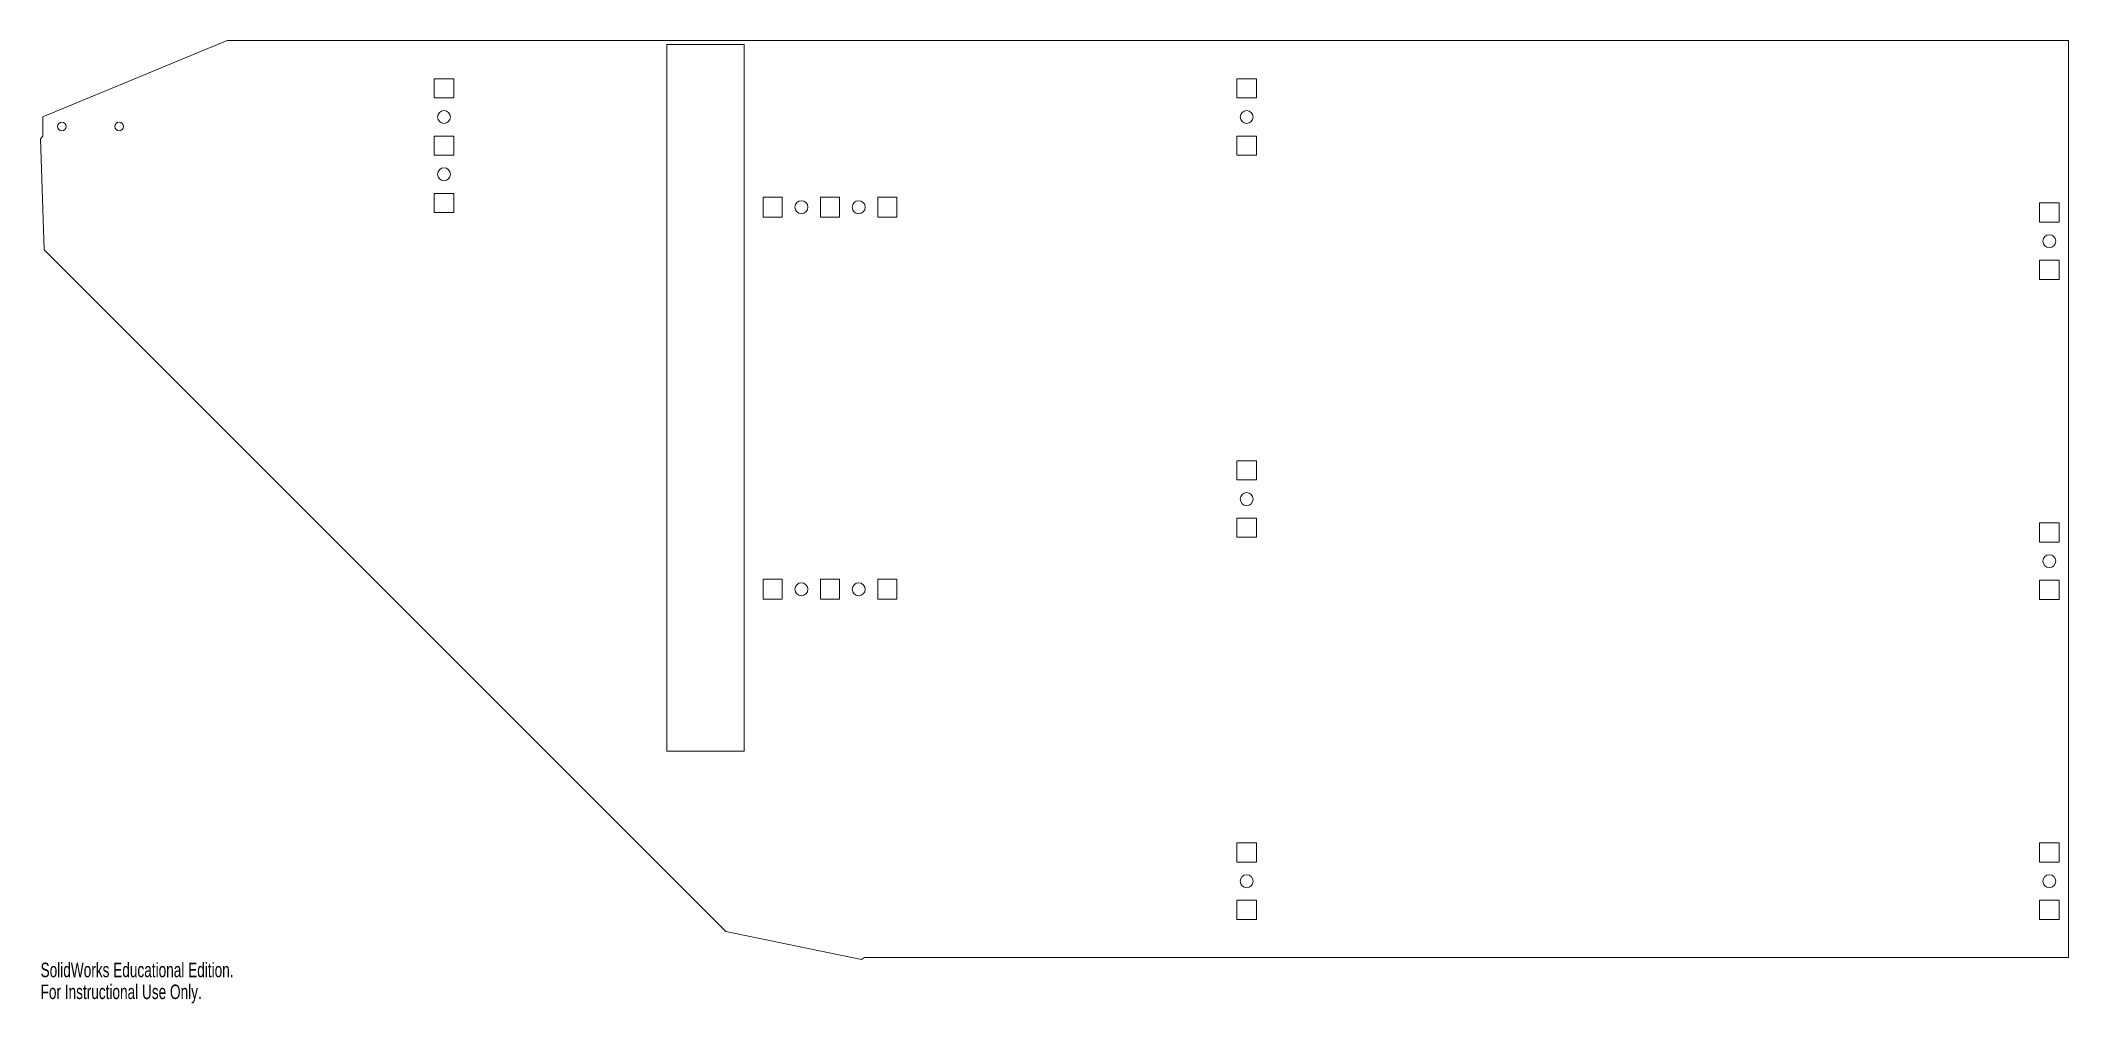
# Model space of a CAD drawing. Header units: inches. Extents: x -14.5 to 12, y -12.6 to 0.
import ezdxf

# ---------------------------------------------------------------- set-up
doc = ezdxf.new("R2010")
doc.units = ezdxf.units.IN
doc.header["$MEASUREMENT"] = 0
doc.styles.add('SLDTEXTSTYLE0', font='TXT', dxfattribs={"width": 0.7})

msp = doc.modelspace()

# ---------------------------------------------------------------- linework, layer by layer
at = {"color": 7, "linetype": 'Continuous', "lineweight": 15}
for p, q in [((-14.457, -1), (-12.043, 0)), ((-12.043, 0), (12.043, 0)), ((12.043, 0), (12.043, -12)), ((-6.292, -9.3), (-6.292, -0.05)), ((-6.292, -0.05), (-5.282, -0.05)), ((-5.282, -0.05), (-5.282, -9.3)), ((-9.337, -0.5), (-9.337, -0.75)), ((-9.077, -0.5), (-9.337, -0.5)), ((-9.077, -0.75), (-9.077, -0.5)), ((1.423, -0.5), (1.163, -0.5)), ((1.163, -0.5), (1.163, -0.75)), ((1.423, -0.75), (1.423, -0.5)), ((-9.337, -0.75), (-9.077, -0.75)), ((1.163, -0.75), (1.423, -0.75)), ((-14.457, -1.25), (-14.457, -1)), ((-14.457, -1.25), (-14.485, -1.286)), ((-14.44, -2.738), (-14.485, -1.286)), ((-9.337, -1.25), (-9.337, -1.5)), ((-9.077, -1.25), (-9.337, -1.25)), ((-9.077, -1.5), (-9.077, -1.25)), ((1.423, -1.25), (1.163, -1.25)), ((1.163, -1.25), (1.163, -1.5)), ((1.423, -1.5), (1.423, -1.25)), ((-9.337, -1.5), (-9.077, -1.5)), ((1.163, -1.5), (1.423, -1.5)), ((-9.337, -2), (-9.337, -2.25)), ((-9.077, -2), (-9.337, -2)), ((-9.077, -2.25), (-9.077, -2)), ((-5.032, -2.05), (-5.032, -2.31)), ((-4.782, -2.05), (-5.032, -2.05)), ((-4.782, -2.31), (-4.782, -2.05)), ((-4.282, -2.05), (-4.282, -2.31)), ((-4.032, -2.05), (-4.282, -2.05)), ((-4.032, -2.31), (-4.032, -2.05)), ((-3.532, -2.05), (-3.532, -2.31)), ((-3.282, -2.05), (-3.532, -2.05)), ((-3.282, -2.31), (-3.282, -2.05)), ((-9.337, -2.25), (-9.077, -2.25)), ((-5.032, -2.31), (-4.782, -2.31)), ((-4.282, -2.31), (-4.032, -2.31)), ((-3.532, -2.31), (-3.282, -2.31)), ((11.923, -2.125), (11.663, -2.125)), ((11.663, -2.125), (11.663, -2.375)), ((11.663, -2.375), (11.923, -2.375)), ((11.923, -2.375), (11.923, -2.125)), ((-5.522, -11.656), (-14.44, -2.738)), ((11.923, -2.875), (11.663, -2.875)), ((11.663, -2.875), (11.663, -3.125)), ((11.923, -3.125), (11.923, -2.875)), ((11.663, -3.125), (11.923, -3.125)), ((1.423, -5.5), (1.163, -5.5)), ((1.163, -5.5), (1.163, -5.75)), ((1.423, -5.75), (1.423, -5.5)), ((1.163, -5.75), (1.423, -5.75)), ((1.423, -6.25), (1.163, -6.25)), ((1.163, -6.25), (1.163, -6.5)), ((1.423, -6.5), (1.423, -6.25)), ((11.923, -6.312), (11.663, -6.312)), ((11.663, -6.312), (11.663, -6.562)), ((11.923, -6.562), (11.923, -6.312)), ((1.163, -6.5), (1.423, -6.5)), ((11.663, -6.562), (11.923, -6.562)), ((-5.032, -7.05), (-5.032, -7.31)), ((-4.782, -7.05), (-5.032, -7.05)), ((-4.782, -7.31), (-4.782, -7.05)), ((-4.282, -7.05), (-4.282, -7.31)), ((-4.032, -7.05), (-4.282, -7.05)), ((-4.032, -7.31), (-4.032, -7.05)), ((-3.532, -7.05), (-3.532, -7.31)), ((-3.282, -7.05), (-3.532, -7.05)), ((-3.282, -7.31), (-3.282, -7.05)), ((11.923, -7.062), (11.663, -7.062)), ((11.663, -7.062), (11.663, -7.312)), ((11.923, -7.312), (11.923, -7.062)), ((-5.032, -7.31), (-4.782, -7.31)), ((-4.282, -7.31), (-4.032, -7.31)), ((-3.532, -7.31), (-3.282, -7.31)), ((11.663, -7.312), (11.923, -7.312)), ((-5.282, -9.3), (-6.292, -9.3)), ((1.423, -10.5), (1.163, -10.5)), ((1.163, -10.5), (1.163, -10.75)), ((1.423, -10.75), (1.423, -10.5)), ((11.923, -10.5), (11.663, -10.5)), ((11.663, -10.5), (11.663, -10.75)), ((11.923, -10.75), (11.923, -10.5)), ((1.163, -10.75), (1.423, -10.75)), ((11.663, -10.75), (11.923, -10.75)), ((1.423, -11.25), (1.163, -11.25)), ((1.163, -11.25), (1.163, -11.5)), ((1.423, -11.5), (1.423, -11.25)), ((11.923, -11.25), (11.663, -11.25)), ((11.663, -11.25), (11.663, -11.5)), ((11.923, -11.5), (11.923, -11.25)), ((-3.744, -12.026), (-5.522, -11.656)), ((1.163, -11.5), (1.423, -11.5)), ((11.663, -11.5), (11.923, -11.5)), ((-3.744, -12.026), (-3.707, -12)), ((12.043, -12), (-3.707, -12))]:
    msp.add_line(p, q, dxfattribs=at)
for centre, radius in [((-9.207, -1), 0.0847), ((1.293, -1), 0.0847), ((-14.207, -1.125), 0.056), ((-13.457, -1.125), 0.056), ((-9.207, -1.75), 0.0847), ((-4.532, -2.18), 0.0848), ((-3.782, -2.18), 0.0848), ((11.793, -2.625), 0.0847), ((1.293, -6), 0.0848), ((11.793, -6.812), 0.0847), ((-4.532, -7.18), 0.0848), ((-3.782, -7.18), 0.0848), ((1.293, -11), 0.0848), ((11.793, -11), 0.0847)]:
    msp.add_circle(centre, radius, dxfattribs=at)

# ---------------------------------------------------------------- texts
at = {"color": 7, "linetype": 'Continuous', "char_height": 0.1903, "attachment_point": 1, "style": 'SLDTEXTSTYLE0'}
for s, insert in [('SolidWorks Educational Edition.', (-14.485, -12.066)), ('For Instructional Use Only.', (-14.485, -12.352))]:
    msp.add_mtext(s, dxfattribs=dict(at, insert=insert))

doc.saveas('drawing.dxf')
